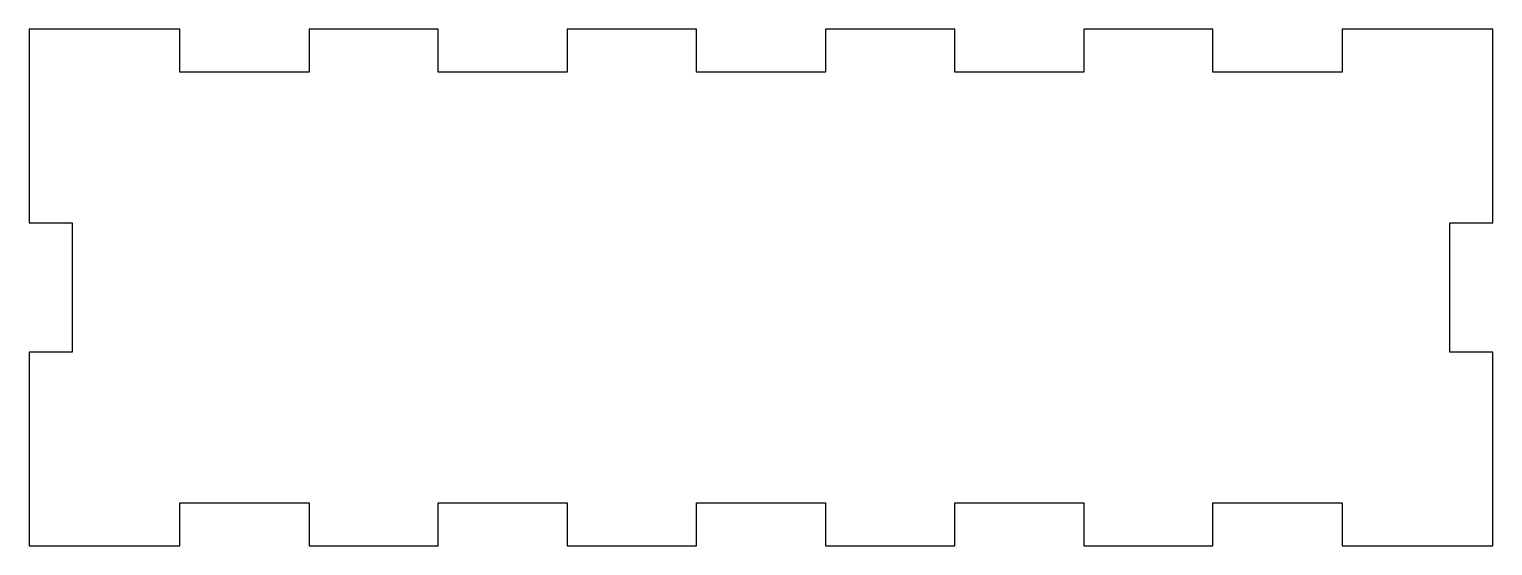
# Model space of a CAD drawing. Header units: millimetres. Extents: x -85 to 85, y -30 to 30.
import ezdxf

# ---------------------------------------------------------------- set-up
doc = ezdxf.new("R2010")
doc.units = ezdxf.units.MM
doc.layers.get('0').update_dxf_attribs({"linetype": 'CONTINUOUS'})

msp = doc.modelspace()

# ---------------------------------------------------------------- linework, layer by layer
msp.add_lwpolyline([(-67.5, 30), (-85, 30), (-85, 7.5), (-80, 7.5), (-80, -7.5), (-85, -7.5), (-85, -30), (-67.5, -30), (-67.5, -25), (-52.5, -25), (-52.5, -30), (-37.5, -30), (-37.5, -25), (-22.5, -25), (-22.5, -30), (-7.5, -30), (-7.5, -25), (7.5, -25), (7.5, -30), (22.5, -30), (22.5, -25), (37.5, -25), (37.5, -30), (52.5, -30), (52.5, -25), (67.5, -25), (67.5, -30), (85, -30), (85, -7.5), (80, -7.5), (80, 7.5), (85, 7.5), (85, 30), (67.5, 30), (67.5, 25), (52.5, 25), (52.5, 30), (37.5, 30), (37.5, 25), (22.5, 25), (22.5, 30), (7.5, 30), (7.5, 25), (-7.5, 25), (-7.5, 30), (-22.5, 30), (-22.5, 25), (-37.5, 25), (-37.5, 30), (-52.5, 30), (-52.5, 25), (-67.5, 25)], close=True)

doc.saveas('drawing.dxf')
